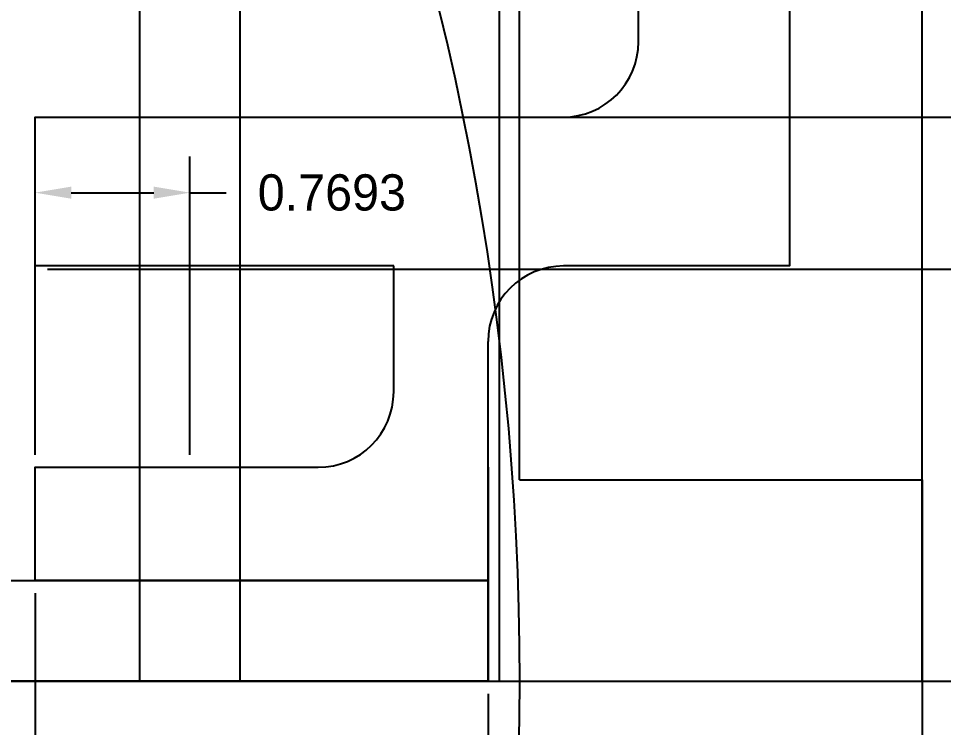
# Model space of a CAD drawing. Header units: inches. Extents: x -116 to 250, y -285 to 80.
# Drawn here: x 13.941 to 18.535, y -189.545 to -186.022 of the extents above; entities that cross this region are included whole.
import ezdxf

# ---------------------------------------------------------------- set-up
doc = ezdxf.new("R2010")
doc.units = ezdxf.units.IN
doc.header["$MEASUREMENT"] = 0
doc.layers.add('trajectories', color=3, linetype='Continuous')
doc.dimstyles.get("Standard").update_dxf_attribs({"dimtxt": 0.18, "dimasz": 0.18, "dimexe": 0.18, "dimexo": 0.0625, "dimgap": 0.09, "dimtad": 0, "dimtih": 1, "dimtoh": 1, "dimdec": 4, "dimzin": 0, "dimdsep": 46, "dimtxsty": 'Standard', "dimcen": 0.09, "dimadec": 0, "dimazin": 0, "dimtfac": 1, "dimtdec": 4, "dimtofl": 0, "dimtmove": 0, "dimatfit": 3, "dimfxl": 1, "dimtolj": 1, "dimtzin": 0, "dimarcsym": 0})

# ---------------------------------------------------------------- blocks, each defined once
blk = doc.blocks.new('*D128')
at = {"layer": 'Defpoints', "color": 0, "transparency": 16777216}
for p in [(14.0228, -188.8143), (16.2728, -189.3143), (16.2728, -191.7087)]:
    blk.add_point(p, dxfattribs=at)
at = {"layer": 'trajectories', "color": 0, "lineweight": -2, "transparency": 16777216}
for p, q in [((14.0228, -188.8768), (14.0228, -191.8887)), ((16.2728, -189.3768), (16.2728, -191.8887)), ((14.2028, -191.7087), (14.6378, -191.7087)), ((16.0928, -191.7087), (15.6578, -191.7087))]:
    blk.add_line(p, q, dxfattribs=at)
at = {"layer": 'trajectories', "color": 0, "transparency": 16777216}
for points in [[(14.2028, -191.6787), (14.2028, -191.7387), (14.0228, -191.7087)], [(16.0928, -191.6787), (16.0928, -191.7387), (16.2728, -191.7087)]]:
    blk.add_solid(points, dxfattribs=at)
at = {"layer": 'trajectories', "color": 0, "transparency": 16777216, "insert": (15.1478, -191.7087), "char_height": 0.18, "attachment_point": 5}
blk.add_mtext('\\A1;2.2500', dxfattribs=at)
blk = doc.blocks.new('*D135')
at = {"layer": 'Defpoints', "color": 0, "transparency": 16777216}
for p in [(14.0228, -186.5123), (14.0228, -187.2675), (20.42, -187.2675)]:
    blk.add_point(p, dxfattribs=at)
at = {"layer": 'trajectories', "color": 0, "lineweight": -2, "transparency": 16777216}
for p, q in [((14.0853, -186.5123), (20.6, -186.5123)), ((20.42, -186.6923), (20.42, -187.0875)), ((14.0853, -187.2675), (20.6, -187.2675)), ((20.42, -187.2675), (20.42, -187.4475)), ((20.42, -187.4475), (20.24, -187.4475))]:
    blk.add_line(p, q, dxfattribs=at)
at = {"layer": 'trajectories', "color": 0, "transparency": 16777216}
for points in [[(20.39, -186.6923), (20.45, -186.6923), (20.42, -186.5123)], [(20.39, -187.0875), (20.45, -187.0875), (20.42, -187.2675)]]:
    blk.add_solid(points, dxfattribs=at)
at = {"layer": 'trajectories', "color": 0, "transparency": 16777216, "insert": (19.715, -187.4475), "char_height": 0.18, "attachment_point": 5}
blk.add_mtext('\\A1;0.7552', dxfattribs=at)
blk = doc.blocks.new('*D150')
at = {"layer": 'Defpoints', "color": 0, "transparency": 16777216}
for p in [(14.7921, -186.8875), (14.0228, -188.2518), (14.7921, -188.2518)]:
    blk.add_point(p, dxfattribs=at)
at = {"layer": 'trajectories', "color": 0, "lineweight": -2, "transparency": 16777216}
for p, q in [((14.0228, -188.1893), (14.0228, -186.7075)), ((14.7921, -188.1893), (14.7921, -186.7075)), ((14.2028, -186.8875), (14.6121, -186.8875)), ((14.7921, -186.8875), (14.9721, -186.8875))]:
    blk.add_line(p, q, dxfattribs=at)
at = {"layer": 'trajectories', "color": 0, "transparency": 16777216}
for points in [[(14.2028, -186.8575), (14.2028, -186.9175), (14.0228, -186.8875)], [(14.6121, -186.8575), (14.6121, -186.9175), (14.7921, -186.8875)]]:
    blk.add_solid(points, dxfattribs=at)
at = {"layer": 'trajectories', "color": 0, "transparency": 16777216, "insert": (15.4971, -186.8875), "char_height": 0.18, "attachment_point": 5}
blk.add_mtext('\\A1;0.7693', dxfattribs=at)
blk = doc.blocks.new('*D152')
at = {"layer": 'Defpoints', "color": 0, "transparency": 16777216}
for p in [(13.926, -185.9498), (19.0805, -185.9498), (14.0228, -186.5123)]:
    blk.add_point(p, dxfattribs=at)
at = {"layer": 'trajectories', "color": 0, "lineweight": -2, "transparency": 16777216}
for p, q in [((19.0805, -185.9498), (19.0805, -185.7698)), ((19.0805, -185.7698), (19.2605, -185.7698)), ((13.9885, -185.9498), (19.2605, -185.9498)), ((19.0805, -186.3323), (19.0805, -186.1298)), ((14.0853, -186.5123), (19.2605, -186.5123))]:
    blk.add_line(p, q, dxfattribs=at)
at = {"layer": 'trajectories', "color": 0, "transparency": 16777216}
for points in [[(19.0505, -186.1298), (19.1105, -186.1298), (19.0805, -185.9498)], [(19.0505, -186.3323), (19.1105, -186.3323), (19.0805, -186.5123)]]:
    blk.add_solid(points, dxfattribs=at)
at = {"layer": 'trajectories', "color": 0, "transparency": 16777216, "insert": (19.7855, -185.7698), "char_height": 0.18, "attachment_point": 5}
blk.add_mtext('\\A1;0.5625', dxfattribs=at)

msp = doc.modelspace()

# ---------------------------------------------------------------- linework, layer by layer
for p, q in [((16.3291, -189.31425), (16.3291, -167.31425)), ((16.4291, -188.31425), (16.4291, -168.31425)), ((16.4291, -188.31425), (18.4291, -188.31425)), ((18.4291, -188.31425), (18.4291, -189.31425)), ((11.93274, -189.31425), (18.4291, -189.31425)), ((18.4291, -189.31425), (18.4291, -190.31425))]:
    msp.add_line(p, q)
msp.add_circle((2.4291, -189.31425), 14)
at = {"layer": 'trajectories'}
for p, q in [((17.01996, -186.13726), (17.01996, -183.23125)), ((18.4291, -189.31425), (18.4291, -183.98125)), ((15.80409, -187.87675), (15.80409, -187.25175)), ((15.80409, -187.62675), (15.80409, -187.25175)), ((16.27284, -189.31425), (16.27284, -187.62675)), ((14.5421, -188.25175), (15.0421, -188.25175)), ((18.4291, -189.31425), (22.44301, -189.31425))]:
    msp.add_line(p, q, dxfattribs=at)
for points in [[(17.76996, -183.23125), (17.76996, -187.25175), (16.64784, -187.25175)], [(15.80409, -187.25175), (14.0228, -187.25175), (14.0228, -186.51226), (16.64496, -186.51226)], [(16.27284, -188.25175), (16.27284, -188.81425), (14.0228, -188.81425), (14.0228, -188.25175), (15.42909, -188.25175)]]:
    msp.add_lwpolyline(points, dxfattribs=at)
for points in [[(14.5421, -189.31425), (15.0421, -189.31425), (15.0421, -185.06393), (14.5421, -185.06393)], [(16.27284, -189.31425), (13.7291, -189.31425), (13.7291, -188.81425), (16.27284, -188.81425)]]:
    msp.add_lwpolyline(points, close=True, dxfattribs=at)
for centre, start, end in [((16.64496, -186.13726), 270, 0), ((16.64784, -187.62675), 90, 180), ((15.42909, -187.87675), 270, 0)]:
    msp.add_arc(centre, 0.375, start, end, dxfattribs=at)

# ---------------------------------------------------------------- dimensions: what is measured, and where the dimension line sits
for base, p2, picture, middle in [((19.08052, -185.94976), (13.92596, -185.94976), '*D152', (19.78552, -185.76976)), ((20.42004, -187.26746), (14.0228, -187.26746), '*D135', (19.71504, -187.44746))]:
    dim = msp.add_linear_dim(base=base, p1=(14.0228, -186.51226), p2=p2, angle=90, dimstyle='Standard', dxfattribs=at)
    dim.commit()
    dim.dimension.update_dxf_attribs({"geometry": picture, "text_midpoint": middle})
for base, p1, p2, picture, middle in [((14.7921, -186.88746), (14.0228, -188.25175), (14.7921, -188.25175), '*D150', (15.4971, -186.88746)), ((16.27284, -191.70873), (14.0228, -188.81425), (16.27284, -189.31425), '*D128', (15.14782, -191.70873))]:
    dim = msp.add_linear_dim(base=base, p1=p1, p2=p2, dimstyle='Standard', dxfattribs=at)
    dim.commit()
    dim.dimension.update_dxf_attribs({"geometry": picture, "text_midpoint": middle})

doc.saveas('drawing.dxf')
